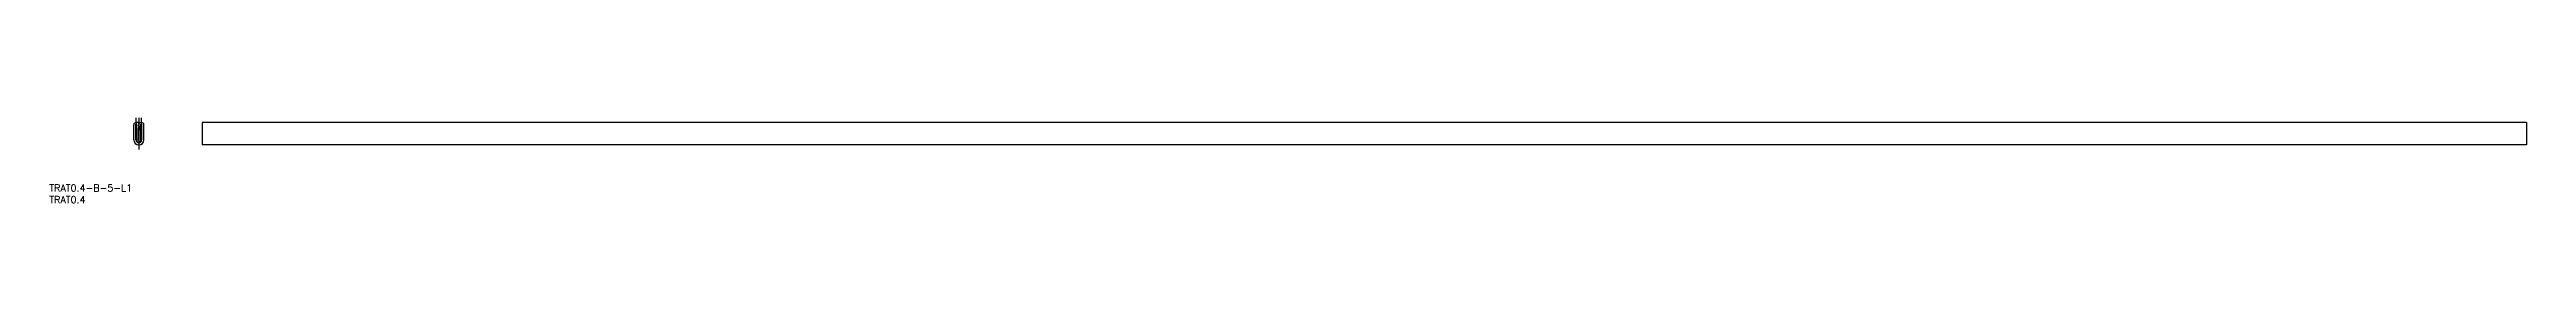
# Model space of a CAD drawing. Extents: x -38 to 1027, y -27 to 9.
import ezdxf

# ---------------------------------------------------------------- set-up
doc = ezdxf.new("R2010")
doc.units = 0
doc.linetypes.add('CENTER', pattern=[50.8, 31.75, -6.35, 6.35, -6.35])
doc.layers.get('0').update_dxf_attribs({"linetype": 'CONTINUOUS'})
doc.layers.add('CENTER', color=1, linetype='CENTER')
doc.styles.get("Standard").update_dxf_attribs({"font": 'txt.shx', "height": 3, "bigfont": 'bigfont.shx'})

# ---------------------------------------------------------------- blocks, each defined once
blk = doc.blocks.new('*U3')
at = {"color": 7, "linetype": 'CONTINUOUS'}
blk.add_text('TRAT0.4-B-5-L1', height=3, dxfattribs=at).set_placement((-38.5, -22.3))
blk = doc.blocks.new('*U4')
at = {"color": 7, "linetype": 'CONTINUOUS'}
blk.add_text('TRAT0.4', height=3, dxfattribs=at).set_placement((-38.5, -27.3))

msp = doc.modelspace()

# ---------------------------------------------------------------- linework, layer by layer
at = {"color": 7, "linetype": 'CONTINUOUS'}
for p, q in [((-2.2, 0), (-2.2, 6.5)), ((-0.9, 6.8), (-1.3, 6.8)), ((-1.3, 0), (-1.3, 6.8)), ((0, 7.5), (-1.2, 7.5)), ((-0.9, 0), (-0.9, 6.8)), ((-0.2, 0), (-0.2, 5.2)), ((0, 7.5), (1.2, 7.5)), ((0.2, 0), (0.2, 6.2)), ((0.2, 5.7), (0.2, 6.2)), ((0.2, 0), (0.2, 4.7)), ((0.2, 0), (0.2, 4.7)), ((0.9, 6.8), (1.3, 6.8)), ((0.9, 0), (0.9, 6.8)), ((1.3, 0), (1.3, 6.8)), ((2.2, 0), (2.2, 6.5)), ((1027.3, 7.5), (27.3, 7.5)), ((27.3, 7.5), (27.3, -2.2)), ((1027.3, 7.5), (1027.3, -2.2)), ((1027.3, -2.2), (27.3, -2.2))]:
    msp.add_line(p, q, dxfattribs=at)
for centre, radius, start, end in [((-1.2, 6.5), 0.99, 90, 180), ((0, 0), 2.2, 180, 0), ((0, 0), 0.9, 180, 0), ((5.4, 5.2), 5.66, 158.1048, 169.5705), ((0.1, 6.2), 0.33, 180, 220.7151), ((-0.2, 5.2), 0.033, 35.6652, 180), ((0, 0), 0.2, 180, 0), ((0, 7.3), 0.165, 94.532, 204.7029), ((-5.4, 5.2), 5.66, 10.4295, 21.8952), ((-1.1, 4.5), 1.75, 355.686, 54.2961), ((-0.9, 4.4), 1.08, 359.8526, 48.6873), ((0, 7.3), 0.165, 335.2971, 85.468), ((0.4, 4.4), 0.188, 179.8526, 355.686), ((1.2, 6.5), 0.99, 0, 90), ((0, 0), 1.3, 180, 0)]:
    msp.add_arc(centre, radius, start, end, dxfattribs=at)
at = {"layer": 'CENTER', "color": 1, "linetype": 'CENTER'}
for p, q in [((-1.1, 0), (-1.1, 9.5)), ((0, 9.5), (0, -4.2)), ((1.1, 0), (1.1, 9.5))]:
    msp.add_line(p, q, dxfattribs=at)
msp.add_arc((0, 0), 1.1, 180, 0, dxfattribs=at)

# ---------------------------------------------------------------- block references
at = {"color": 7, "linetype": 'CONTINUOUS'}
for name in ['*U3', '*U4']:
    msp.add_blockref(name, (0, 0), dxfattribs=at)

doc.saveas('drawing.dxf')
